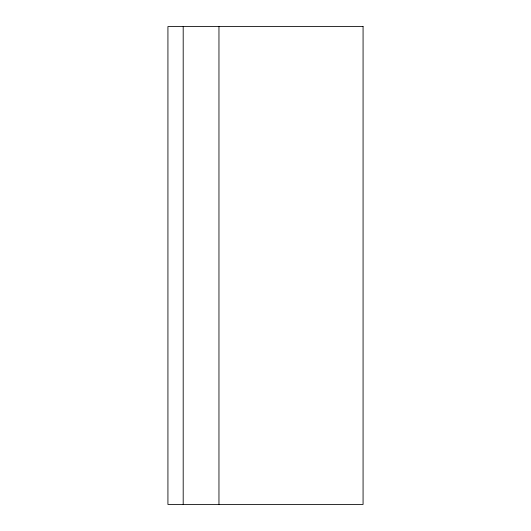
<?xml version="1.0" encoding="UTF-8"?>
<svg xmlns="http://www.w3.org/2000/svg" width="531" height="531" viewBox="0 0 531 531"><rect width="100%" height="100%" fill="white"/><g stroke="black" fill="none" stroke-linecap="round" stroke-linejoin="round"><path stroke-width="0.8" d="M218.958 26.55L218.958 504.45M183.195 26.55L183.195 504.45M363.071 26.55L167.929 26.55L167.929 504.45L363.071 504.45L363.071 26.55"/></g></svg>
